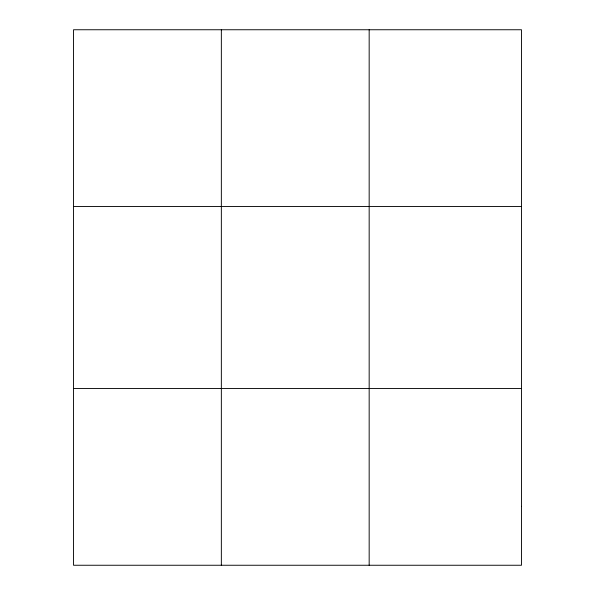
<?xml version="1.0" encoding="UTF-8"?>
<svg xmlns="http://www.w3.org/2000/svg" width="595" height="595" viewBox="0 0 595 595"><rect width="100%" height="100%" fill="white"/><g stroke="black" fill="none" stroke-linecap="round" stroke-linejoin="round"><path stroke-width="0.89" d="M221.347 565.25L221.347 29.75M369.168 565.25L369.168 29.75M73.527 206.465L521.473 206.465M73.527 388.535L521.473 388.535M521.473 506.345L521.473 565.25L73.527 565.25L73.527 29.75L521.473 29.75L521.473 506.345"/></g></svg>
